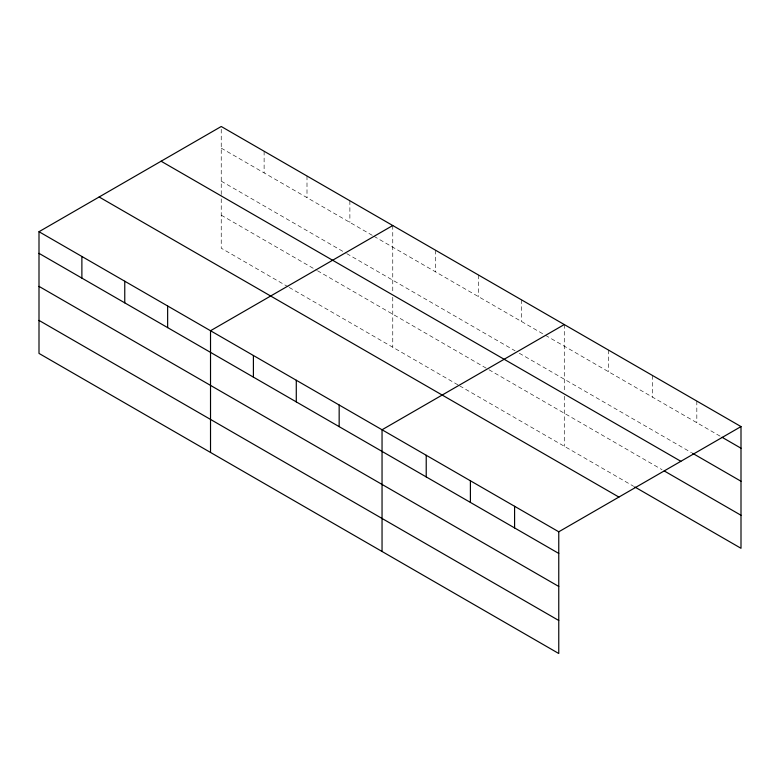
<?xml version="1.0" encoding="UTF-8"?>
<svg xmlns="http://www.w3.org/2000/svg" width="780" height="780" viewBox="0 0 780 780"><rect width="100%" height="100%" fill="white"/><g stroke="black" fill="none" stroke-linecap="round" stroke-linejoin="round"><path stroke-width="0.58" stroke-dasharray="3.9 2.92" d="M221.237 194.522L221.237 126.497M221.237 148.132L372.889 235.687M373.932 236.291L544.411 334.718M545.454 335.312L721.012 436.673M221.237 181.155L345.696 253.012M346.739 253.617L515.122 350.834M519.304 353.243L691.558 452.692M221.237 215.182L316.407 270.133M317.46 270.728L487.929 369.154M488.982 369.759L662.103 469.716M288.171 286.855L221.237 248.206L221.237 195.741M289.214 287.45L458.65 385.271M459.693 385.876L633.711 486.34M696.823 401.076L696.823 422.711M652.636 375.57L652.636 397.195M608.458 350.064L608.458 371.69M564.281 324.548L564.281 391.365M564.281 396.22L564.281 446.257M521.401 299.793L521.401 321.428M478.52 275.038L478.52 296.673M435.64 250.282L435.64 271.918M392.759 225.527L392.759 292.334M392.759 297.2L392.759 347.236M349.879 200.772L349.879 222.397M306.998 176.017L306.998 197.642M264.118 151.252L264.118 172.887"/><path stroke-width="1.17" d="M39 231.709L558.763 531.794L558.763 653.504L39 353.418L39 231.709L221.237 126.497L741 426.582L741 548.291L634.754 486.954M392.759 225.527L210.522 330.74L210.522 452.449M564.281 324.548L382.044 429.77L382.044 551.47M558.763 531.794L741 426.582M722.066 437.278L741 448.217M692.611 453.307L741 481.24M161.099 161.216L680.862 461.302M664.209 470.925L741 515.268M99.138 196.989L618.901 497.075M39 253.344L558.763 553.429M39 286.367L558.763 586.453M39 320.395L558.763 620.48M514.585 506.288L514.585 527.923M470.398 480.782L470.398 502.417M426.221 455.276L426.221 476.902M339.163 405.005L339.163 426.64M296.283 380.25L296.283 401.885M253.402 355.495L253.402 377.13M167.642 305.984L167.642 327.619M124.761 281.229L124.761 302.854M81.88 256.474L81.88 278.099"/></g></svg>
